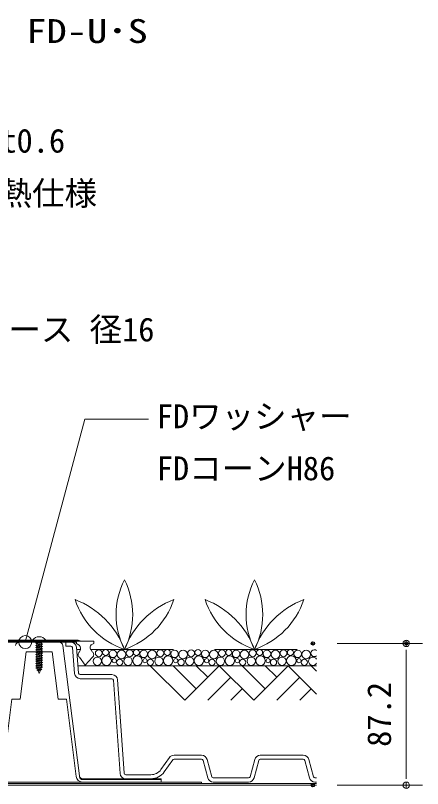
# Model space of a CAD drawing. Units: millimetres, scale not verified. Extents: x -1485 to 1485, y -1050 to 1050.
# Drawn here: x 474.2 to 724.7, y -235.8 to 239.3 of the extents above; entities that cross this region are included whole.
import ezdxf
from ezdxf.enums import TextEntityAlignment as Align

# ---------------------------------------------------------------- set-up
doc = ezdxf.new("R2010")
doc.units = ezdxf.units.MM
doc.header["$LTSCALE"] = 4
doc.header["$PDMODE"] = 32
doc.header["$PDSIZE"] = 2
doc.linetypes.add('USER1', pattern=[19.05, 12.7, -6.35])
for name, color, linetype, lineweight in [('0-0_0', 7, 'Continuous', 18), ('0-3_KUTAI', 3, 'Continuous', 18), ('0-4_BOUSUI', 1, 'Continuous', 18), ('0-7_KANAMONO', 4, 'Continuous', 18), ('0-8_sunpo', 7, 'Continuous', 18), ('0-9_MOJI', 7, 'Continuous', 18), ('0-A_ecom', 7, 'Continuous', 18), ('0-B_GREEN', 3, 'Continuous', 18)]:
    doc.layers.add(name, color=color, linetype=linetype, lineweight=lineweight)
doc.layers.add('0-1_DEFPOINTS', color=7, linetype='Continuous')
doc.styles.add('ＭＳ ゴシック', font='')
doc.styles.get('ＭＳ ゴシック').set_extended_font_data('MS Gothic')

# ---------------------------------------------------------------- blocks, each defined once
blk = doc.blocks.new('_Dot')
at = {"layer": '0-0_0'}
for p, q in [((-0.5, 0), (-1, 0)), ((0.25, 0), (-0.25, 0))]:
    blk.add_line(p, q, dxfattribs=at)
blk.add_circle((0, 0), 0.25, dxfattribs=at)
blk = doc.blocks.new('D3')
at = {"layer": '0-1_DEFPOINTS'}
for p in [(2142.158, 903.343), (2199.658, 903.343), (2142.158, 816.143)]:
    blk.add_point(p, dxfattribs=at)
at = {"layer": '0-8_sunpo'}
for p, q in [((2157.158, 903.343), (2209.658, 903.343)), ((2199.658, 824.143), (2199.658, 895.343)), ((2157.158, 816.143), (2209.658, 816.143))]:
    blk.add_line(p, q, dxfattribs=at)
at = {"layer": '0-8_sunpo', "xscale": 8, "yscale": 8}
for p, rotation in [((2199.658, 903.343), 90), ((2199.658, 816.143), 270)]:
    blk.add_blockref('_Dot', p, dxfattribs=dict(at, rotation=rotation))
at = {"layer": '0-8_sunpo', "style": 'ＭＳ ゴシック'}
blk.add_text('87.2', height=14.66, rotation=90, dxfattribs=at).set_placement((2194.658, 839.743), align=Align.BOTTOM_LEFT)

msp = doc.modelspace()

# ---------------------------------------------------------------- linework, layer by layer
at = {"layer": '0-3_KUTAI'}
msp.add_line((659.457, -233.795), (-739.893, -233.795), dxfattribs=at)
at = {"layer": '0-4_BOUSUI'}
msp.add_line((659.457, -233.795), (-739.893, -233.795), dxfattribs=at)
msp.add_lwpolyline([(388.78, -231.795), (588.78, -231.795), (588.78, -232.795), (388.78, -232.795)], close=True, dxfattribs=at)
at = {"layer": '0-7_KANAMONO'}
for p, q in [((512.115, -144.595), (465.446, -144.595)), ((490.28, -145.795), (486.68, -146.395)), ((490.88, -147.095), (486.68, -147.795)), ((487.38, -145.991), (488.164, -145.795)), ((487.38, -145.991), (487.38, -145.795)), ((487.38, -146.799), (490.18, -146.099)), ((487.38, -147.391), (490.18, -146.691)), ((490.88, -148.495), (486.68, -149.195)), ((490.88, -149.895), (486.68, -150.595)), ((490.88, -151.295), (486.68, -151.995)), ((487.38, -148.199), (490.18, -147.499)), ((487.38, -148.791), (490.18, -148.091)), ((487.38, -149.599), (490.18, -148.899)), ((487.38, -150.191), (490.18, -149.491)), ((487.38, -150.999), (490.18, -150.299)), ((487.38, -151.591), (490.18, -150.891)), ((487.38, -152.399), (490.18, -151.699)), ((514.3, -150.549), (513.51, -151.941)), ((521.619, -151.941), (520.83, -150.549)), ((490.88, -152.695), (486.68, -153.395)), ((490.88, -154.095), (486.68, -154.795)), ((490.88, -155.495), (486.68, -156.195)), ((487.38, -152.991), (490.18, -152.291)), ((487.38, -153.799), (490.18, -153.099)), ((487.38, -154.391), (490.18, -153.691)), ((487.38, -155.199), (490.18, -154.499)), ((487.38, -155.791), (490.18, -155.091)), ((487.38, -156.599), (490.18, -155.899)), ((487.38, -157.191), (490.18, -156.491)), ((490.88, -156.895), (486.68, -157.595)), ((490.88, -158.295), (486.68, -158.995)), ((490.88, -159.695), (486.68, -160.395)), ((490.88, -161.095), (486.839, -161.768)), ((490.88, -161.095), (486.839, -161.768)), ((487.38, -157.999), (490.18, -157.299)), ((487.38, -158.591), (490.18, -157.891)), ((487.38, -159.399), (490.18, -158.699)), ((487.38, -159.991), (490.18, -159.291)), ((487.38, -160.799), (490.18, -160.099)), ((487.443, -161.375), (490.18, -160.691)), ((490.441, -162.568), (487.302, -163.091)), ((490.441, -162.568), (487.302, -163.091)), ((487.718, -162.158), (490.047, -161.576)), ((487.894, -162.662), (489.837, -162.176)), ((488.154, -163.405), (489.527, -163.062))]:
    msp.add_line(p, q, dxfattribs=at)
for points in [[(521.679, -147.037), (522.387, -146.695), (522.387, -145.195), (455.174, -145.195), (455.174, -146.695), (455.882, -147.037)], [(465.111, -147.037), (465.818, -146.695), (465.818, -145.795), (511.742, -145.795)], [(488.154, -163.405), (487.302, -163.091), (487.894, -162.662), (487.718, -162.158), (486.839, -161.768), (487.443, -161.375), (487.38, -161.195), (487.38, -160.799), (486.68, -160.395), (487.38, -159.991), (487.38, -159.399), (486.68, -158.995), (487.38, -158.591), (487.38, -157.999), (486.68, -157.595), (487.38, -157.191), (487.38, -156.599), (486.68, -156.195), (487.38, -155.791), (487.38, -155.199), (486.68, -154.795), (487.38, -154.391), (487.38, -153.799), (486.68, -153.395), (487.38, -152.991), (487.38, -152.399), (486.68, -151.995), (487.38, -151.591), (487.38, -150.999), (486.68, -150.595), (487.38, -150.191), (487.38, -149.599), (486.68, -149.195), (487.38, -148.791), (487.38, -148.199), (486.68, -147.795), (487.38, -147.391), (487.38, -146.799), (486.68, -146.395), (487.38, -145.991)], [(490.707, -145.795), (490.18, -146.099), (490.18, -146.691), (490.88, -147.095), (490.18, -147.499), (490.18, -148.091), (490.88, -148.495), (490.18, -148.899), (490.18, -149.491), (490.88, -149.895), (490.18, -150.299), (490.18, -150.891), (490.88, -151.295), (490.18, -151.699), (490.18, -152.291), (490.88, -152.695), (490.18, -153.099), (490.18, -153.691), (490.88, -154.095), (490.18, -154.499), (490.18, -155.091), (490.88, -155.495), (490.18, -155.899), (490.18, -156.491), (490.88, -156.895), (490.18, -157.299), (490.18, -157.891), (490.88, -158.295), (490.18, -158.699), (490.18, -159.291), (490.88, -159.695), (490.18, -160.099), (490.18, -160.691), (490.88, -161.095), (490.047, -161.576), (489.837, -162.176), (490.441, -162.568), (489.527, -163.062), (488.78, -165.195), (488.154, -163.405)], [(511.742, -145.795), (511.742, -146.695), (512.45, -147.037)], [(513.589, -155.109), (517.065, -159.995), (521.541, -155.109)]]:
    msp.add_lwpolyline(points, dxfattribs=at)
for centre, radius, start, end in [((488.78, -147.595), 5.1, 36.03188, 143.96812), ((512.115, -150.103), 5.508, 63.00853, 90), ((511.048, -150.018), 3.294, 350.73331, 64.81727), ((522.089, -148.995), 2, 101.81701, 230.98411), ((514.769, -153.495), 2, 129.0159, 233.82139), ((520.36, -153.495), 2, 306.17861, 50.9841)]:
    msp.add_arc(centre, radius, start, end, dxfattribs=at)
at = {"layer": '0-9_MOJI'}
for p, q in [((480.255, -145.795), (516.979, -8.738)), ((516.979, -8.738), (556.112, -8.738))]:
    msp.add_line(p, q, dxfattribs=at)
msp.add_circle((480.255, -145.795), 4, dxfattribs=at)
at = {"layer": '0-A_ecom', "color": 150}
for p, q in [((500.879, -145.795), (476.682, -145.795)), ((513.558, -228.047), (503.359, -147.979)), ((513.621, -228.547), (513.558, -228.047)), ((563.78, -230.295), (515.605, -230.295))]:
    msp.add_line(p, q, dxfattribs=at)
at = {"layer": '0-A_ecom'}
for p, q in [((506.28, -145.795), (505.28, -145.795)), ((509.236, -149.209), (510.607, -165.096)), ((513.098, -164.881), (511.727, -148.994)), ((512.702, -160.295), (659.457, -160.295)), ((557.189, -160.295), (578.402, -181.508)), ((571.331, -160.295), (585.473, -174.437)), ((599.615, -160.295), (578.402, -181.508)), ((585.473, -160.295), (592.544, -167.366)), ((599.615, -160.295), (620.829, -181.508)), ((613.758, -160.295), (627.9, -174.437)), ((642.042, -160.295), (620.829, -181.508)), ((627.9, -160.295), (634.971, -167.366)), ((642.042, -160.295), (659.457, -177.71)), ((656.184, -160.295), (659.457, -163.568)), ((533.547, -165.795), (514.094, -165.795)), ((534.545, -169.225), (538.553, -226.539)), ((606.686, -167.366), (592.544, -181.508)), ((649.113, -167.366), (634.971, -181.508)), ((613.757, -174.437), (606.686, -181.508)), ((656.184, -174.437), (649.113, -181.508)), ((568.941, -216.772), (563.729, -224.13)), ((565.769, -225.575), (570.981, -218.217)), ((588.713, -215.295), (571.797, -215.295)), ((571.797, -217.795), (588.713, -217.795)), ((589.679, -218.536), (592.537, -229.201)), ((594.951, -228.553), (592.094, -217.889)), ((621.467, -217.889), (618.609, -228.553)), ((621.024, -229.201), (623.882, -218.536)), ((651.313, -215.295), (624.848, -215.295)), ((624.848, -217.795), (651.313, -217.795)), ((652.279, -218.536), (655.137, -229.201)), ((657.551, -228.553), (654.694, -217.889)), ((557.609, -227.295), (542.044, -227.295)), ((542.044, -229.795), (557.609, -229.795)), ((617.643, -229.295), (595.917, -229.295)), ((595.917, -231.795), (617.643, -231.795)), ((659.457, -229.295), (658.517, -229.295)), ((658.517, -231.795), (659.457, -231.795))]:
    msp.add_line(p, q, dxfattribs=at)
at = {"layer": '0-A_ecom', "color": 3, "linetype": 'USER1'}
for p, q in [((511.839, -150.295), (514.331, -150.295)), ((520.569, -150.295), (659.457, -150.295))]:
    msp.add_line(p, q, dxfattribs=at)
at = {"layer": '0-A_ecom', "color": 1}
for p in [(659.457, -232.795), (563.78, -232.795)]:
    msp.add_line(p, (-311.22, -232.795), dxfattribs=at)
at = {"layer": '0-A_ecom'}
for points in [[(508.24, -145.795), (505.28, -145.795), (505.28, -148.295), (508.24, -148.295)], [(514.094, -168.295), (522.528, -168.295), (533.547, -168.295)], [(541.047, -226.364), (538.21, -185.795), (537.039, -169.051)]]:
    msp.add_lwpolyline(points, dxfattribs=at)
at = {"layer": '0-A_ecom', "color": 150}
for points in [[(465.987, -228.3), (472.038, -180.795), (477.079, -180.795), (480.773, -151.795), (487.027, -151.795)], [(490.18, -151.795), (496.788, -151.795), (500.482, -180.795), (505.523, -180.795), (511.574, -228.3)], [(515.542, -231.795), (563.78, -231.795), (563.78, -229.795), (515.542, -229.795)]]:
    msp.add_lwpolyline(points, dxfattribs=at)
at = {"layer": '0-A_ecom'}
for centre, radius in [((525.488, -152.626), 2.127), ((529.707, -152.187), 1.865), ((534.212, -153.027), 2.322), ((539.435, -153.437), 2.658), ((544.431, -152.626), 2.127), ((548.65, -152.187), 1.865), ((553.155, -153.027), 2.322), ((558.378, -153.437), 2.658), ((563.374, -152.626), 2.127), ((567.593, -152.187), 1.865), ((572.098, -153.027), 2.322), ((577.321, -153.437), 2.658), ((582.317, -152.626), 2.127), ((586.536, -152.187), 1.865), ((591.04, -153.027), 2.322), ((596.264, -153.437), 2.658), ((601.259, -152.626), 2.127), ((605.478, -152.187), 1.865), ((609.983, -153.027), 2.322), ((615.206, -153.437), 2.658), ((620.202, -152.626), 2.127), ((624.421, -152.187), 1.865), ((628.926, -153.027), 2.322), ((634.149, -153.437), 2.658), ((639.145, -152.626), 2.127), ((643.364, -152.187), 1.865), ((647.869, -153.027), 2.322), ((653.092, -153.437), 2.658), ((524.573, -157.569), 2.579), ((530.309, -157.209), 2.903), ((534.972, -157.227), 1.311), ((538.263, -158.169), 1.925), ((543.515, -157.569), 2.579), ((549.251, -157.209), 2.903), ((553.915, -157.227), 1.311), ((557.206, -158.169), 1.925), ((562.458, -157.569), 2.579), ((568.194, -157.209), 2.903), ((572.858, -157.227), 1.311), ((576.148, -158.169), 1.925), ((581.401, -157.569), 2.579), ((587.137, -157.209), 2.903), ((591.8, -157.227), 1.311), ((595.091, -158.169), 1.925), ((600.344, -157.569), 2.579), ((606.08, -157.209), 2.903), ((610.743, -157.227), 1.311), ((614.034, -158.169), 1.925), ((619.286, -157.569), 2.579), ((625.022, -157.209), 2.903), ((629.686, -157.227), 1.311), ((632.977, -158.169), 1.925), ((638.229, -157.569), 2.579), ((643.965, -157.209), 2.903), ((648.629, -157.227), 1.311), ((651.919, -158.169), 1.925)]:
    msp.add_circle(centre, radius, dxfattribs=at)
at = {"layer": '0-A_ecom', "color": 150}
for centre, radius, start, end in [((476.682, -148.295), 2.5, 90, 172.7407), ((500.879, -148.295), 2.5, 7.2593, 90), ((515.542, -227.795), 2, 187.2593, 270), ((515.542, -227.795), 4, 187.2593, 270), ((515.605, -228.295), 2, 187.2593, 270)]:
    msp.add_arc(centre, radius, start, end, dxfattribs=at)
at = {"layer": '0-A_ecom'}
for centre, radius, start, end in [((508.24, -149.295), 3.5, 4.93185, 90), ((508.24, -149.295), 1, 4.93181, 90), ((658.088, -152.626), 2.127, 49.92118, 310.07882), ((657.172, -157.569), 2.579, 27.63321, 332.36679), ((514.094, -164.795), 3.5, 184.93181, 270), ((514.094, -164.795), 1, 184.93185, 270), ((533.547, -169.295), 3.5, 4.00001, 90), ((533.547, -169.295), 1, 4, 90), ((571.797, -218.795), 3.5, 90, 144.68874), ((571.797, -218.795), 1, 90, 144.68879), ((588.713, -218.795), 3.5, 15.00004, 90), ((588.713, -218.795), 1, 14.99997, 90), ((624.848, -218.795), 3.5, 90, 164.99996), ((624.848, -218.795), 1, 90, 165.00003), ((651.313, -218.795), 3.5, 15.00004, 90), ((651.313, -218.795), 1, 14.99997, 90), ((542.044, -226.295), 3.5, 184, 270), ((542.044, -226.295), 1, 183.99999, 270), ((557.609, -219.795), 7.5, 270, 324.68874), ((557.609, -219.795), 10, 270, 324.68879), ((595.917, -228.295), 3.5, 194.99997, 270), ((595.917, -228.295), 1, 195.00004, 270), ((617.643, -228.295), 1, 270, 344.99996), ((617.643, -228.295), 3.5, 270, 345.00003), ((658.517, -228.295), 3.5, 194.99997, 270), ((658.517, -228.295), 1, 195.00004, 270)]:
    msp.add_arc(centre, radius, start, end, dxfattribs=at)
at = {"layer": '0-B_GREEN'}
for centre, radius, start, end in [((583.472, -128.902), 47.326, 153.12829, 206.87401), ((499.042, -128.902), 47.326, 333.12599, 26.87171), ((663.472, -128.902), 47.326, 153.12829, 206.87401), ((579.042, -128.902), 47.326, 333.12599, 26.87171), ((492.562, -168.27), 51.907, 20.26163, 69.3585), ((557.005, -104.254), 48.659, 198.50209, 251.11695), ((589.952, -168.27), 51.907, 110.6415, 159.73837), ((525.509, -104.254), 48.659, 288.88305, 341.49791), ((572.562, -168.27), 51.907, 20.26163, 69.3585), ((637.005, -104.254), 48.659, 198.50209, 251.11695), ((669.952, -168.27), 51.907, 110.6415, 159.73837), ((605.509, -104.254), 48.659, 288.88305, 341.49791)]:
    msp.add_arc(centre, radius, start, end, dxfattribs=at)

# ---------------------------------------------------------------- block references
at = {"layer": '0-8_sunpo'}
msp.add_blockref('D3', (-1484.956, -1049.938), dxfattribs=at)

# ---------------------------------------------------------------- texts
at = {"layer": '0-9_MOJI', "style": 'ＭＳ ゴシック', "width": 1.25}
msp.add_text('セダムユニット仕様 FD-U･S', height=14.66, dxfattribs=at).set_placement((243.421, 218.004), align=Align.BOTTOM_LEFT)
at = {"layer": '0-9_MOJI', "style": 'ＭＳ ゴシック'}
for s, p in [('耐根層：エコムガード\u3000t0.6', (244.951, 150.629)), ('アスファルト防水露出断熱仕様', (244.449, 118.274)), ('FDドリップホース 径16', (349.917, 34.599)), ('FDワッシャー', (561.112, -18.738)), ('FDコーンH86', (561.112, -50.738))]:
    msp.add_text(s, height=14.66, dxfattribs=at).set_placement(p, align=Align.BOTTOM_LEFT)

doc.saveas('drawing.dxf')
